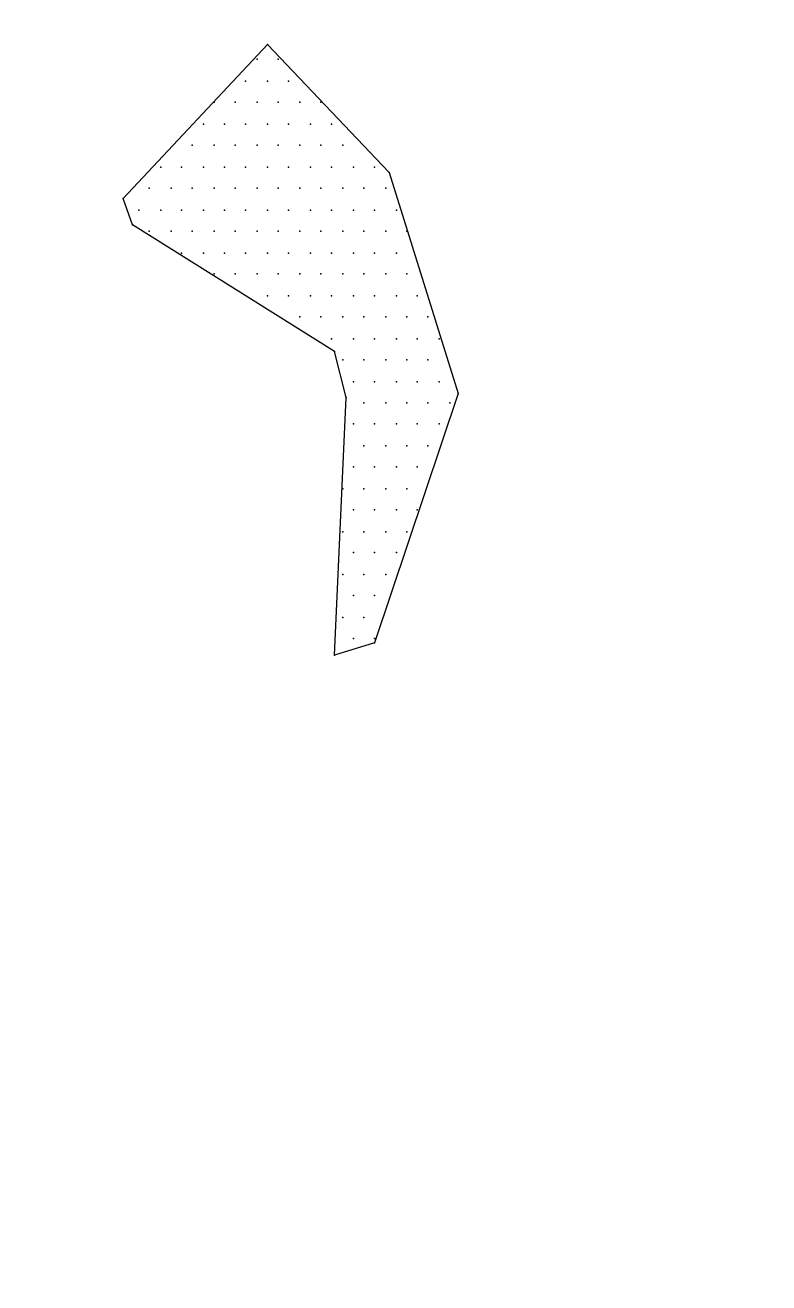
# Model space of a CAD drawing. Extents: x 180421 to 182279, y 668879 to 669787.
# Drawn here: x 181659.53 to 181663.28, y 669731.54 to 669737.87 of the extents above; entities that cross this region are included whole.
import ezdxf

# ---------------------------------------------------------------- set-up
doc = ezdxf.new("R2010")
doc.units = 0
doc.header["$LTSCALE"] = 2.5
doc.header["$MEASUREMENT"] = 0
doc.layers.add('KOTERET', color=1, linetype='CONTINUOUS')

msp = doc.modelspace()

# ---------------------------------------------------------------- linework, layer by layer
at = {"layer": 'KOTERET', "color": 1, "linetype": 'Continuous'}
msp.add_lwpolyline([(181659.6281, 669703.3352, 0.049045), (181670.0736, 669702.5857, 0.072972), (181685.3802, 669705.2459, 0.125195), (181695.1659, 669710.5821, 0.103069), (181700.5022, 669718.1035, 0.035565), (181700.8558, 669719.6289, 0.105225), (181700.613, 669724.2104, 0.105504), (181695.8363, 669731.4837, 0.107235), (181688.3729, 669736.2235, 0.064474), (181675.8901, 669739.6648, 0.055181), (181664.8007, 669739.9973, 0.081162), (181651.7742, 669737.3213, 0.05669), (181643.498, 669733.0354, 0.171614), (181637.4545, 669726.0102, 0.076301), (181636.5414, 669721.8932, 0.117637), (181638.0087, 669715.6122, 0.130118), (181642.7116, 669710.276, 0.070334), (181652.3812, 669705.1773, 0.047983), (181659.6281, 669703.3352)], format="xyb", dxfattribs=at)
at = {"layer": 'KOTERET', "color": 2, "linetype": 'Continuous'}
for points in [[(181660.0239, 669736.9993), (181660.7523, 669737.7752)], [(181660.7523, 669737.7752), (181661.3646, 669737.1313)], [(181660.6995, 669737.7013), (181660.6995, 669737.7013)], [(181660.8051, 669737.7013), (181660.8051, 669737.7013)], [(181660.6415, 669737.5905), (181660.6415, 669737.5905)], [(181660.7523, 669737.5905), (181660.7523, 669737.5905)], [(181660.8579, 669737.5905), (181660.8579, 669737.5905)], [(181660.4831, 669737.4849), (181660.4831, 669737.4849)], [(181660.5887, 669737.4849), (181660.5887, 669737.4849)], [(181660.6995, 669737.4849), (181660.6995, 669737.4849)], [(181660.8051, 669737.4849), (181660.8051, 669737.4849)], [(181660.9159, 669737.4849), (181660.9159, 669737.4849)], [(181661.0215, 669737.4849), (181661.0215, 669737.4849)], [(181660.4304, 669737.3741), (181660.4304, 669737.3741)], [(181660.5359, 669737.3741), (181660.5359, 669737.3741)], [(181660.6415, 669737.3741), (181660.6415, 669737.3741)], [(181660.7523, 669737.3741), (181660.7523, 669737.3741)], [(181660.8579, 669737.3741), (181660.8579, 669737.3741)], [(181660.9687, 669737.3741), (181660.9687, 669737.3741)], [(181661.0743, 669737.3741), (181661.0743, 669737.3741)], [(181660.3723, 669737.2685), (181660.3723, 669737.2685)], [(181660.4831, 669737.2685), (181660.4831, 669737.2685)], [(181660.5887, 669737.2685), (181660.5887, 669737.2685)], [(181660.6995, 669737.2685), (181660.6995, 669737.2685)], [(181660.8051, 669737.2685), (181660.8051, 669737.2685)], [(181660.9159, 669737.2685), (181660.9159, 669737.2685)], [(181661.0215, 669737.2685), (181661.0215, 669737.2685)], [(181661.1324, 669737.2685), (181661.1324, 669737.2685)], [(181660.214, 669737.1577), (181660.214, 669737.1577)], [(181660.3195, 669737.1577), (181660.3195, 669737.1577)], [(181660.4304, 669737.1577), (181660.4304, 669737.1577)], [(181660.5359, 669737.1577), (181660.5359, 669737.1577)], [(181660.6415, 669737.1577), (181660.6415, 669737.1577)], [(181660.7523, 669737.1577), (181660.7523, 669737.1577)], [(181660.8579, 669737.1577), (181660.8579, 669737.1577)], [(181660.9687, 669737.1577), (181660.9687, 669737.1577)], [(181661.0743, 669737.1577), (181661.0743, 669737.1577)], [(181661.1851, 669737.1577), (181661.1851, 669737.1577)], [(181661.2907, 669737.1577), (181661.2907, 669737.1577)], [(181661.3646, 669737.1313), (181661.713, 669736.0176)], [(181660.1559, 669737.0521), (181660.1559, 669737.0521)], [(181660.2667, 669737.0521), (181660.2667, 669737.0521)], [(181660.3723, 669737.0521), (181660.3723, 669737.0521)], [(181660.4831, 669737.0521), (181660.4831, 669737.0521)], [(181660.5887, 669737.0521), (181660.5887, 669737.0521)], [(181660.6995, 669737.0521), (181660.6995, 669737.0521)], [(181660.8051, 669737.0521), (181660.8051, 669737.0521)], [(181660.9159, 669737.0521), (181660.9159, 669737.0521)], [(181661.0215, 669737.0521), (181661.0215, 669737.0521)], [(181661.1324, 669737.0521), (181661.1324, 669737.0521)], [(181661.2379, 669737.0521), (181661.2379, 669737.0521)], [(181661.3488, 669737.0521), (181661.3488, 669737.0521)], [(181660.0714, 669736.8674), (181660.0239, 669736.9993)], [(181660.1031, 669736.9413), (181660.1031, 669736.9413)], [(181660.214, 669736.9413), (181660.214, 669736.9413)], [(181660.3195, 669736.9413), (181660.3195, 669736.9413)], [(181660.4304, 669736.9413), (181660.4304, 669736.9413)], [(181660.5359, 669736.9413), (181660.5359, 669736.9413)], [(181660.6415, 669736.9413), (181660.6415, 669736.9413)], [(181660.7523, 669736.9413), (181660.7523, 669736.9413)], [(181660.8579, 669736.9413), (181660.8579, 669736.9413)], [(181660.9687, 669736.9413), (181660.9687, 669736.9413)], [(181661.0743, 669736.9413), (181661.0743, 669736.9413)], [(181661.1851, 669736.9413), (181661.1851, 669736.9413)], [(181661.2907, 669736.9413), (181661.2907, 669736.9413)], [(181661.4015, 669736.9413), (181661.4015, 669736.9413)], [(181661.0901, 669736.2287), (181660.0714, 669736.8674)], [(181660.1559, 669736.8357), (181660.1559, 669736.8357)], [(181660.2667, 669736.8357), (181660.2667, 669736.8357)], [(181660.3723, 669736.8357), (181660.3723, 669736.8357)], [(181660.4831, 669736.8357), (181660.4831, 669736.8357)], [(181660.5887, 669736.8357), (181660.5887, 669736.8357)], [(181660.6995, 669736.8357), (181660.6995, 669736.8357)], [(181660.8051, 669736.8357), (181660.8051, 669736.8357)], [(181660.9159, 669736.8357), (181660.9159, 669736.8357)], [(181661.0215, 669736.8357), (181661.0215, 669736.8357)], [(181661.1324, 669736.8357), (181661.1324, 669736.8357)], [(181661.2379, 669736.8357), (181661.2379, 669736.8357)], [(181661.3488, 669736.8357), (181661.3488, 669736.8357)], [(181661.4543, 669736.8357), (181661.4543, 669736.8357)], [(181660.3195, 669736.7249), (181660.3195, 669736.7249)], [(181660.4304, 669736.7249), (181660.4304, 669736.7249)], [(181660.5359, 669736.7249), (181660.5359, 669736.7249)], [(181660.6415, 669736.7249), (181660.6415, 669736.7249)], [(181660.7523, 669736.7249), (181660.7523, 669736.7249)], [(181660.8579, 669736.7249), (181660.8579, 669736.7249)], [(181660.9687, 669736.7249), (181660.9687, 669736.7249)], [(181661.0743, 669736.7249), (181661.0743, 669736.7249)], [(181661.1851, 669736.7249), (181661.1851, 669736.7249)], [(181661.2907, 669736.7249), (181661.2907, 669736.7249)], [(181661.4015, 669736.7249), (181661.4015, 669736.7249)], [(181660.4831, 669736.6193), (181660.4831, 669736.6193)], [(181660.5887, 669736.6193), (181660.5887, 669736.6193)], [(181660.6995, 669736.6193), (181660.6995, 669736.6193)], [(181660.8051, 669736.6193), (181660.8051, 669736.6193)], [(181660.9159, 669736.6193), (181660.9159, 669736.6193)], [(181661.0215, 669736.6193), (181661.0215, 669736.6193)], [(181661.1324, 669736.6193), (181661.1324, 669736.6193)], [(181661.2379, 669736.6193), (181661.2379, 669736.6193)], [(181661.3488, 669736.6193), (181661.3488, 669736.6193)], [(181661.4543, 669736.6193), (181661.4543, 669736.6193)], [(181660.7523, 669736.5085), (181660.7523, 669736.5085)], [(181660.8579, 669736.5085), (181660.8579, 669736.5085)], [(181660.9687, 669736.5085), (181660.9687, 669736.5085)], [(181661.0743, 669736.5085), (181661.0743, 669736.5085)], [(181661.1851, 669736.5085), (181661.1851, 669736.5085)], [(181661.2907, 669736.5085), (181661.2907, 669736.5085)], [(181661.4015, 669736.5085), (181661.4015, 669736.5085)], [(181661.5071, 669736.5085), (181661.5071, 669736.5085)], [(181660.9159, 669736.4029), (181660.9159, 669736.4029)], [(181661.0215, 669736.4029), (181661.0215, 669736.4029)], [(181661.1324, 669736.4029), (181661.1324, 669736.4029)], [(181661.2379, 669736.4029), (181661.2379, 669736.4029)], [(181661.3488, 669736.4029), (181661.3488, 669736.4029)], [(181661.4543, 669736.4029), (181661.4543, 669736.4029)], [(181661.5599, 669736.4029), (181661.5599, 669736.4029)], [(181661.0743, 669736.2921), (181661.0743, 669736.2921)], [(181661.1851, 669736.2921), (181661.1851, 669736.2921)], [(181661.2907, 669736.2921), (181661.2907, 669736.2921)], [(181661.4015, 669736.2921), (181661.4015, 669736.2921)], [(181661.5071, 669736.2921), (181661.5071, 669736.2921)], [(181661.6179, 669736.2921), (181661.6179, 669736.2921)], [(181661.1482, 669735.9965), (181661.0901, 669736.2287)], [(181661.1324, 669736.1865), (181661.1324, 669736.1865)], [(181661.2379, 669736.1865), (181661.2379, 669736.1865)], [(181661.3488, 669736.1865), (181661.3488, 669736.1865)], [(181661.4543, 669736.1865), (181661.4543, 669736.1865)], [(181661.5599, 669736.1865), (181661.5599, 669736.1865)], [(181661.1851, 669736.0757), (181661.1851, 669736.0757)], [(181661.2907, 669736.0757), (181661.2907, 669736.0757)], [(181661.4015, 669736.0757), (181661.4015, 669736.0757)], [(181661.5071, 669736.0757), (181661.5071, 669736.0757)], [(181661.6179, 669736.0757), (181661.6179, 669736.0757)], [(181661.0901, 669734.6981), (181661.1482, 669735.9965)], [(181661.2379, 669735.9701), (181661.2379, 669735.9701)], [(181661.713, 669736.0176), (181661.2907, 669734.7614)], [(181661.3488, 669735.9701), (181661.3488, 669735.9701)], [(181661.4543, 669735.9701), (181661.4543, 669735.9701)], [(181661.5599, 669735.9701), (181661.5599, 669735.9701)], [(181661.6707, 669735.9701), (181661.6707, 669735.9701)], [(181661.1851, 669735.8645), (181661.1851, 669735.8645)], [(181661.2907, 669735.8645), (181661.2907, 669735.8645)], [(181661.4015, 669735.8645), (181661.4015, 669735.8645)], [(181661.5071, 669735.8645), (181661.5071, 669735.8645)], [(181661.6179, 669735.8645), (181661.6179, 669735.8645)], [(181661.2379, 669735.7537), (181661.2379, 669735.7537)], [(181661.3488, 669735.7537), (181661.3488, 669735.7537)], [(181661.4543, 669735.7537), (181661.4543, 669735.7537)], [(181661.5599, 669735.7537), (181661.5599, 669735.7537)], [(181661.1851, 669735.6481), (181661.1851, 669735.6481)], [(181661.2907, 669735.6481), (181661.2907, 669735.6481)], [(181661.4015, 669735.6481), (181661.4015, 669735.6481)], [(181661.5071, 669735.6481), (181661.5071, 669735.6481)], [(181661.1324, 669735.5373), (181661.1324, 669735.5373)], [(181661.2379, 669735.5373), (181661.2379, 669735.5373)], [(181661.3488, 669735.5373), (181661.3488, 669735.5373)], [(181661.4543, 669735.5373), (181661.4543, 669735.5373)], [(181661.1851, 669735.4317), (181661.1851, 669735.4317)], [(181661.2907, 669735.4317), (181661.2907, 669735.4317)], [(181661.4015, 669735.4317), (181661.4015, 669735.4317)], [(181661.5071, 669735.4317), (181661.5071, 669735.4317)], [(181661.1324, 669735.3209), (181661.1324, 669735.3209)], [(181661.2379, 669735.3209), (181661.2379, 669735.3209)], [(181661.3488, 669735.3209), (181661.3488, 669735.3209)], [(181661.4543, 669735.3209), (181661.4543, 669735.3209)], [(181661.1851, 669735.2153), (181661.1851, 669735.2153)], [(181661.2907, 669735.2153), (181661.2907, 669735.2153)], [(181661.4015, 669735.2153), (181661.4015, 669735.2153)], [(181661.1324, 669735.1045), (181661.1324, 669735.1045)], [(181661.2379, 669735.1045), (181661.2379, 669735.1045)], [(181661.3488, 669735.1045), (181661.3488, 669735.1045)], [(181661.1851, 669734.9989), (181661.1851, 669734.9989)], [(181661.2907, 669734.9989), (181661.2907, 669734.9989)], [(181661.1324, 669734.8881), (181661.1324, 669734.8881)], [(181661.2379, 669734.8881), (181661.2379, 669734.8881)], [(181661.1851, 669734.7825), (181661.1851, 669734.7825)], [(181661.2907, 669734.7825), (181661.2907, 669734.7825)], [(181661.2907, 669734.7614), (181661.0901, 669734.6981)]]:
    msp.add_lwpolyline(points, dxfattribs=at)
at = {"layer": 'KOTERET', "color": 1}
for p in [(181660.7523, 669737.7752), (181660.7523, 669737.7752), (181660.6995, 669737.7013), (181660.6995, 669737.7013), (181660.8051, 669737.7013), (181660.8051, 669737.7013), (181660.6415, 669737.5905), (181660.6415, 669737.5905), (181660.7523, 669737.5905), (181660.7523, 669737.5905), (181660.8579, 669737.5905), (181660.8579, 669737.5905), (181660.4831, 669737.4849), (181660.4831, 669737.4849), (181660.5887, 669737.4849), (181660.5887, 669737.4849), (181660.6995, 669737.4849), (181660.6995, 669737.4849), (181660.8051, 669737.4849), (181660.8051, 669737.4849), (181660.9159, 669737.4849), (181660.9159, 669737.4849), (181661.0215, 669737.4849), (181661.0215, 669737.4849), (181660.4304, 669737.3741), (181660.4304, 669737.3741), (181660.5359, 669737.3741), (181660.5359, 669737.3741), (181660.6415, 669737.3741), (181660.6415, 669737.3741), (181660.7523, 669737.3741), (181660.7523, 669737.3741), (181660.8579, 669737.3741), (181660.8579, 669737.3741), (181660.9687, 669737.3741), (181660.9687, 669737.3741), (181661.0743, 669737.3741), (181661.0743, 669737.3741), (181660.3723, 669737.2685), (181660.3723, 669737.2685), (181660.4831, 669737.2685), (181660.4831, 669737.2685), (181660.5887, 669737.2685), (181660.5887, 669737.2685), (181660.6995, 669737.2685), (181660.6995, 669737.2685), (181660.8051, 669737.2685), (181660.8051, 669737.2685), (181660.9159, 669737.2685), (181660.9159, 669737.2685), (181661.0215, 669737.2685), (181661.0215, 669737.2685), (181661.1324, 669737.2685), (181661.1324, 669737.2685), (181660.214, 669737.1577), (181660.214, 669737.1577), (181660.3195, 669737.1577), (181660.3195, 669737.1577), (181660.4304, 669737.1577), (181660.4304, 669737.1577), (181660.5359, 669737.1577), (181660.5359, 669737.1577), (181660.6415, 669737.1577), (181660.6415, 669737.1577), (181660.7523, 669737.1577), (181660.7523, 669737.1577), (181660.8579, 669737.1577), (181660.8579, 669737.1577), (181660.9687, 669737.1577), (181660.9687, 669737.1577), (181661.0743, 669737.1577), (181661.0743, 669737.1577), (181661.1851, 669737.1577), (181661.1851, 669737.1577), (181661.2907, 669737.1577), (181661.2907, 669737.1577), (181661.3646, 669737.1313), (181661.3646, 669737.1313), (181660.1559, 669737.0521), (181660.1559, 669737.0521), (181660.2667, 669737.0521), (181660.2667, 669737.0521), (181660.3723, 669737.0521), (181660.3723, 669737.0521), (181660.4831, 669737.0521), (181660.4831, 669737.0521), (181660.5887, 669737.0521), (181660.5887, 669737.0521), (181660.6995, 669737.0521), (181660.6995, 669737.0521), (181660.8051, 669737.0521), (181660.8051, 669737.0521), (181660.9159, 669737.0521), (181660.9159, 669737.0521), (181661.0215, 669737.0521), (181661.0215, 669737.0521), (181661.1324, 669737.0521), (181661.1324, 669737.0521), (181661.2379, 669737.0521), (181661.2379, 669737.0521), (181661.3488, 669737.0521), (181661.3488, 669737.0521), (181660.0239, 669736.9993), (181660.0239, 669736.9993), (181660.1031, 669736.9413), (181660.1031, 669736.9413), (181660.214, 669736.9413), (181660.214, 669736.9413), (181660.3195, 669736.9413), (181660.3195, 669736.9413), (181660.4304, 669736.9413), (181660.4304, 669736.9413), (181660.5359, 669736.9413), (181660.5359, 669736.9413), (181660.6415, 669736.9413), (181660.6415, 669736.9413), (181660.7523, 669736.9413), (181660.7523, 669736.9413), (181660.8579, 669736.9413), (181660.8579, 669736.9413), (181660.9687, 669736.9413), (181660.9687, 669736.9413), (181661.0743, 669736.9413), (181661.0743, 669736.9413), (181661.1851, 669736.9413), (181661.1851, 669736.9413), (181661.2907, 669736.9413), (181661.2907, 669736.9413), (181661.4015, 669736.9413), (181661.4015, 669736.9413), (181660.0714, 669736.8674), (181660.0714, 669736.8674), (181660.1559, 669736.8357), (181660.1559, 669736.8357), (181660.2667, 669736.8357), (181660.2667, 669736.8357), (181660.3723, 669736.8357), (181660.3723, 669736.8357), (181660.4831, 669736.8357), (181660.4831, 669736.8357), (181660.5887, 669736.8357), (181660.5887, 669736.8357), (181660.6995, 669736.8357), (181660.6995, 669736.8357), (181660.8051, 669736.8357), (181660.8051, 669736.8357), (181660.9159, 669736.8357), (181660.9159, 669736.8357), (181661.0215, 669736.8357), (181661.0215, 669736.8357), (181661.1324, 669736.8357), (181661.1324, 669736.8357), (181661.2379, 669736.8357), (181661.2379, 669736.8357), (181661.3488, 669736.8357), (181661.3488, 669736.8357), (181661.4543, 669736.8357), (181661.4543, 669736.8357), (181660.3195, 669736.7249), (181660.3195, 669736.7249), (181660.4304, 669736.7249), (181660.4304, 669736.7249), (181660.5359, 669736.7249), (181660.5359, 669736.7249), (181660.6415, 669736.7249), (181660.6415, 669736.7249), (181660.7523, 669736.7249), (181660.7523, 669736.7249), (181660.8579, 669736.7249), (181660.8579, 669736.7249), (181660.9687, 669736.7249), (181660.9687, 669736.7249), (181661.0743, 669736.7249), (181661.0743, 669736.7249), (181661.1851, 669736.7249), (181661.1851, 669736.7249), (181661.2907, 669736.7249), (181661.2907, 669736.7249), (181661.4015, 669736.7249), (181661.4015, 669736.7249), (181660.4831, 669736.6193), (181660.4831, 669736.6193), (181660.5887, 669736.6193), (181660.5887, 669736.6193), (181660.6995, 669736.6193), (181660.6995, 669736.6193), (181660.8051, 669736.6193), (181660.8051, 669736.6193), (181660.9159, 669736.6193), (181660.9159, 669736.6193), (181661.0215, 669736.6193), (181661.0215, 669736.6193), (181661.1324, 669736.6193), (181661.1324, 669736.6193), (181661.2379, 669736.6193), (181661.2379, 669736.6193), (181661.3488, 669736.6193), (181661.3488, 669736.6193), (181661.4543, 669736.6193), (181661.4543, 669736.6193), (181660.7523, 669736.5085), (181660.7523, 669736.5085), (181660.8579, 669736.5085), (181660.8579, 669736.5085), (181660.9687, 669736.5085), (181660.9687, 669736.5085), (181661.0743, 669736.5085), (181661.0743, 669736.5085), (181661.1851, 669736.5085), (181661.1851, 669736.5085), (181661.2907, 669736.5085), (181661.2907, 669736.5085), (181661.4015, 669736.5085), (181661.4015, 669736.5085), (181661.5071, 669736.5085), (181661.5071, 669736.5085), (181660.9159, 669736.4029), (181660.9159, 669736.4029), (181661.0215, 669736.4029), (181661.0215, 669736.4029), (181661.1324, 669736.4029), (181661.1324, 669736.4029), (181661.2379, 669736.4029), (181661.2379, 669736.4029), (181661.3488, 669736.4029), (181661.3488, 669736.4029), (181661.4543, 669736.4029), (181661.4543, 669736.4029), (181661.5599, 669736.4029), (181661.5599, 669736.4029), (181661.0743, 669736.2921), (181661.0743, 669736.2921), (181661.1851, 669736.2921), (181661.1851, 669736.2921), (181661.2907, 669736.2921), (181661.2907, 669736.2921), (181661.4015, 669736.2921), (181661.4015, 669736.2921), (181661.5071, 669736.2921), (181661.5071, 669736.2921), (181661.6179, 669736.2921), (181661.6179, 669736.2921), (181661.0901, 669736.2287), (181661.0901, 669736.2287), (181661.1324, 669736.1865), (181661.1324, 669736.1865), (181661.2379, 669736.1865), (181661.2379, 669736.1865), (181661.3488, 669736.1865), (181661.3488, 669736.1865), (181661.4543, 669736.1865), (181661.4543, 669736.1865), (181661.5599, 669736.1865), (181661.5599, 669736.1865), (181661.1851, 669736.0757), (181661.1851, 669736.0757), (181661.2907, 669736.0757), (181661.2907, 669736.0757), (181661.4015, 669736.0757), (181661.4015, 669736.0757), (181661.5071, 669736.0757), (181661.5071, 669736.0757), (181661.6179, 669736.0757), (181661.6179, 669736.0757), (181661.1482, 669735.9965), (181661.1482, 669735.9965), (181661.2379, 669735.9701), (181661.2379, 669735.9701), (181661.3488, 669735.9701), (181661.3488, 669735.9701), (181661.4543, 669735.9701), (181661.4543, 669735.9701), (181661.5599, 669735.9701), (181661.5599, 669735.9701), (181661.6707, 669735.9701), (181661.6707, 669735.9701), (181661.713, 669736.0176), (181661.713, 669736.0176), (181661.1851, 669735.8645), (181661.1851, 669735.8645), (181661.2907, 669735.8645), (181661.2907, 669735.8645), (181661.4015, 669735.8645), (181661.4015, 669735.8645), (181661.5071, 669735.8645), (181661.5071, 669735.8645), (181661.6179, 669735.8645), (181661.6179, 669735.8645), (181661.2379, 669735.7537), (181661.2379, 669735.7537), (181661.3488, 669735.7537), (181661.3488, 669735.7537), (181661.4543, 669735.7537), (181661.4543, 669735.7537), (181661.5599, 669735.7537), (181661.5599, 669735.7537), (181661.1851, 669735.6481), (181661.1851, 669735.6481), (181661.2907, 669735.6481), (181661.2907, 669735.6481), (181661.4015, 669735.6481), (181661.4015, 669735.6481), (181661.5071, 669735.6481), (181661.5071, 669735.6481), (181661.1324, 669735.5373), (181661.1324, 669735.5373), (181661.2379, 669735.5373), (181661.2379, 669735.5373), (181661.3488, 669735.5373), (181661.3488, 669735.5373), (181661.4543, 669735.5373), (181661.4543, 669735.5373), (181661.1851, 669735.4317), (181661.1851, 669735.4317), (181661.2907, 669735.4317), (181661.2907, 669735.4317), (181661.4015, 669735.4317), (181661.4015, 669735.4317), (181661.5071, 669735.4317), (181661.5071, 669735.4317), (181661.1324, 669735.3209), (181661.1324, 669735.3209), (181661.2379, 669735.3209), (181661.2379, 669735.3209), (181661.3488, 669735.3209), (181661.3488, 669735.3209), (181661.4543, 669735.3209), (181661.4543, 669735.3209), (181661.1851, 669735.2153), (181661.1851, 669735.2153), (181661.2907, 669735.2153), (181661.2907, 669735.2153), (181661.4015, 669735.2153), (181661.4015, 669735.2153), (181661.1324, 669735.1045), (181661.1324, 669735.1045), (181661.2379, 669735.1045), (181661.2379, 669735.1045), (181661.3488, 669735.1045), (181661.3488, 669735.1045), (181661.1851, 669734.9989), (181661.1851, 669734.9989), (181661.2907, 669734.9989), (181661.2907, 669734.9989), (181661.1324, 669734.8881), (181661.1324, 669734.8881), (181661.2379, 669734.8881), (181661.2379, 669734.8881), (181661.1851, 669734.7825), (181661.1851, 669734.7825), (181661.2907, 669734.7825), (181661.2907, 669734.7825), (181661.2907, 669734.7614), (181661.2907, 669734.7614), (181661.0901, 669734.6981), (181661.0901, 669734.6981)]:
    msp.add_point(p, dxfattribs=at)

doc.saveas('drawing.dxf')
